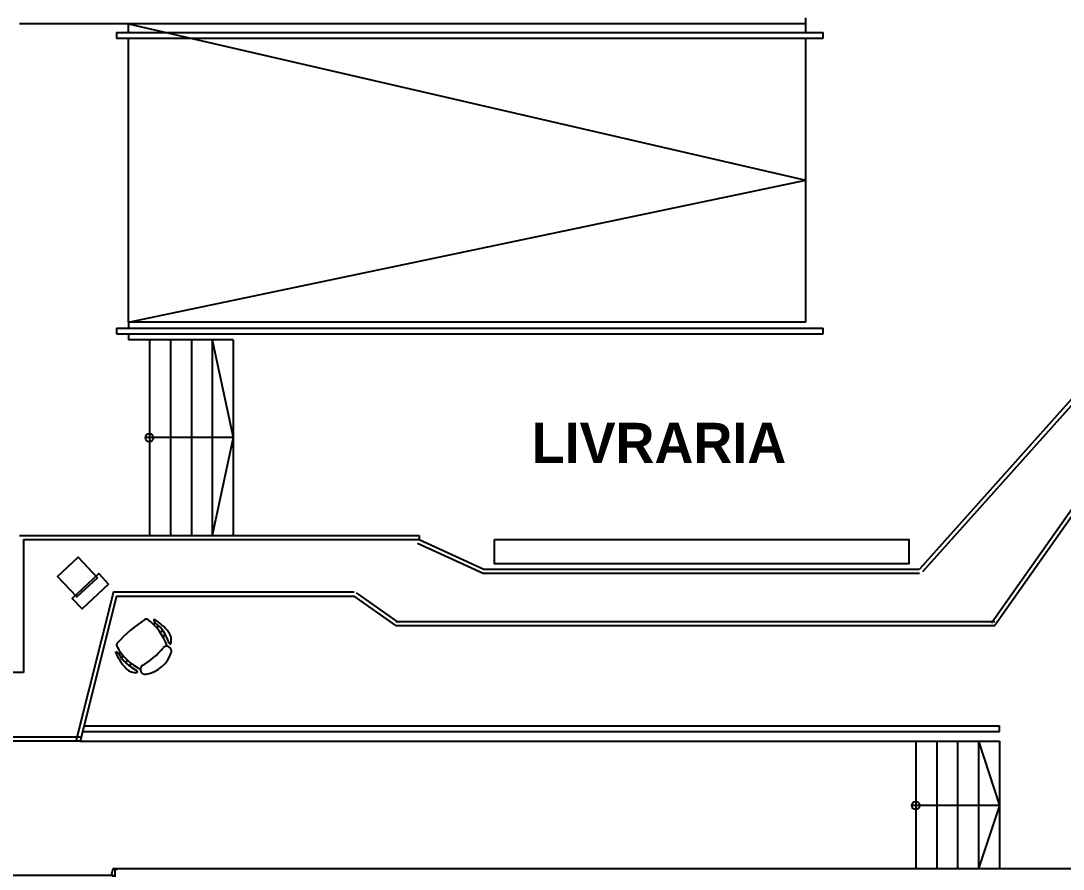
# Model space of a CAD drawing. Extents: x 2217 to 2324, y 363 to 419.
# Drawn here: x 2266.94 to 2279.86, y 377.06 to 387.59 of the extents above; entities that cross this region are included whole.
import ezdxf

# ---------------------------------------------------------------- set-up
doc = ezdxf.new("R2010")
doc.units = 0
doc.header["$LTSCALE"] = 12
doc.header["$MEASUREMENT"] = 0
for name, color, linetype in [('CARPINTERIA', 2, 'CONTINUOUS'), ('MUEBLES', 2, 'CONTINUOUS'), ('MURO-INT', 4, 'CONTINUOUS'), ('NOMBRES3', 3, 'CONTINUOUS'), ('PATIO', 4, 'CONTINUOUS'), ('PUERTAS', 2, 'CONTINUOUS'), ('SOLADO', 8, 'CONTINUOUS')]:
    doc.layers.add(name, color=color, linetype=linetype)
doc.styles.add('NOMBRES3', font='cityb___.ttf')

# ---------------------------------------------------------------- blocks, each defined once
blk = doc.blocks.new('SILLA1')
at = {"layer": 'MUEBLES', "color": 1, "linetype": 'Continuous'}
for p, q in [((-0.296, -0.129), (-0.268, -0.133)), ((0.296, -0.129), (0.268, -0.133)), ((-0.306, -0.256), (-0.266, -0.266)), ((-0.304, -0.185), (-0.27, -0.191)), ((0.305, -0.257), (0.266, -0.266)), ((0.304, -0.185), (0.27, -0.191)), ((-0.298, -0.317), (-0.256, -0.327)), ((0.298, -0.317), (0.255, -0.328))]:
    blk.add_line(p, q, dxfattribs=at)
for centre, radius, start, end in [((-0.001, -1.77), 1.77, 82.7101, 97.2551), ((0.387, -0.305), 0.735, 162.634, 181.4864), ((-0.337, -0.122), 0.0422, 350.0508, 58.0661), ((0.169, -0.229), 0.475, 167.8541, 204.3433), ((0.394, -0.189), 0.665, 167.0312, 202.9145), ((-0.221, -0.047), 0.0333, 95.7412, 167.5521), ((-0.395, -0.189), 0.665, 337.0507, 12.934), ((0.221, -0.047), 0.0333, 12.4131, 84.224), ((-0.169, -0.229), 0.475, 335.6219, 12.1111), ((0.337, -0.122), 0.0422, 121.8991, 189.9144), ((-0.387, -0.305), 0.735, 358.4788, 17.3312), ((-0.181, -0.313), 0.167, 183.7268, 236.1993), ((0.181, -0.314), 0.167, 303.7659, 356.2384), ((-0.283, -0.434), 0.0209, 294.8472, 24.6135), ((-0.173, -0.489), 0.0617, 87.2905, 238.4128), ((0, 0.394), 0.839, 258.3017, 281.6635), ((0.173, -0.489), 0.0617, 301.5524, 92.6746), ((0.283, -0.434), 0.0209, 155.3517, 245.118), ((0, -0.191), 0.406, 239.6849, 300.2803)]:
    blk.add_arc(centre, radius, start, end, dxfattribs=at)
blk = doc.blocks.new('P1AULAS')
at = {"layer": 'PUERTAS'}
blk.add_line((1.48, 0.02), (0.02, 0.02), dxfattribs=at)
for points in [[(0.025, 0.73), (0.075, 0.73), (0.075, 0.075), (0.025, 0.075)], [(1.475, 0.73), (1.425, 0.73), (1.425, 0.075), (1.475, 0.075)], [(-0.02, -0.05), (0, -0.05), (0, 0.05), (-0.02, 0.05), (-0.02, 0.07), (0.02, 0.07), (0.02, 0.02), (0.04, 0.02), (0.02, -0.07), (-0.02, -0.07)], [(1.52, -0.05), (1.5, -0.05), (1.5, 0.05), (1.52, 0.05), (1.52, 0.07), (1.48, 0.07), (1.48, 0.02), (1.46, 0.02), (1.48, -0.07), (1.52, -0.07)]]:
    blk.add_lwpolyline(points, close=True, dxfattribs=at)
for centre in [(0.02, 0.075), (1.48, 0.075)]:
    blk.add_circle(centre, 0.005, dxfattribs=at)

msp = doc.modelspace()

# ---------------------------------------------------------------- linework, layer by layer
at = {"layer": 'CARPINTERIA'}
for p, q in [((2268.121, 387.443), (2276.888, 387.443)), ((2268.121, 387.443), (2268.121, 387.373)), ((2276.888, 387.373), (2276.888, 387.443)), ((2268.121, 387.373), (2276.888, 387.373)), ((2268.121, 383.772), (2276.888, 383.772)), ((2268.121, 383.772), (2268.121, 383.702)), ((2268.121, 383.702), (2276.888, 383.702)), ((2276.888, 383.702), (2276.888, 383.772)), ((2267.702, 378.769), (2279.075, 378.769)), ((2267.719, 378.839), (2279.075, 378.839)), ((2279.075, 378.769), (2279.075, 378.839))]:
    msp.add_line(p, q, dxfattribs=at)
at = {"layer": 'MUEBLES'}
for p, q in [((2281.578, 384.695), (2278.082, 380.784)), ((2281.743, 383.96), (2279.016, 380.084)), ((2266.921, 381.199), (2271.875, 381.199)), ((2266.971, 381.149), (2266.971, 379.499)), ((2266.971, 381.149), (2271.875, 381.149)), ((2271.875, 381.199), (2271.875, 381.149)), ((2271.875, 381.149), (2272.68, 380.784)), ((2272.68, 380.784), (2278.082, 380.784)), ((2268.124, 380.449), (2267.671, 378.649)), ((2268.124, 380.449), (2271.071, 380.449)), ((2271.588, 380.084), (2271.071, 380.449)), ((2271.588, 380.084), (2279.016, 380.084)), ((2266.971, 379.499), (2254.771, 379.499)), ((2267.671, 378.649), (2265.871, 378.649))]:
    msp.add_line(p, q, dxfattribs=at)
at = {"layer": 'MUEBLES', "color": 8}
for p, q in [((2281.615, 384.662), (2278.119, 380.75)), ((2281.719, 384.013), (2278.975, 380.112)), ((2271.855, 381.104), (2272.669, 380.734)), ((2272.669, 380.734), (2278.082, 380.734)), ((2268.085, 380.499), (2267.623, 378.661)), ((2268.085, 380.499), (2271.071, 380.499)), ((2271.616, 380.124), (2271.1, 380.49)), ((2271.588, 380.134), (2279.016, 380.134)), ((2267.671, 378.699), (2265.871, 378.699))]:
    msp.add_line(p, q, dxfattribs=at)
at = {"layer": 'MUEBLES'}
for points in [[(2272.811, 381.149), (2277.951, 381.149), (2277.951, 380.849), (2272.811, 380.849)], [(2267.886, 380.676), (2267.631, 380.437), (2267.392, 380.693), (2267.647, 380.932)], [(2268.025, 380.596), (2267.697, 380.288), (2267.574, 380.42), (2267.902, 380.727)]]:
    msp.add_lwpolyline(points, close=True, dxfattribs=at)
at = {"layer": 'MURO-INT', "color": 8}
for p, q in [((2268.101, 377.069), (2276.671, 377.069)), ((2276.671, 377.069), (2282.098, 377.069))]:
    msp.add_line(p, q, dxfattribs=at)
at = {"layer": 'PATIO'}
for p, q in [((2276.671, 387.443), (2276.671, 387.624)), ((2276.671, 387.549), (2266.921, 387.549)), ((2268.271, 387.443), (2268.271, 387.549)), ((2268.271, 383.849), (2268.271, 387.373)), ((2276.671, 383.849), (2276.671, 387.373)), ((2276.671, 383.849), (2268.271, 383.849)), ((2268.271, 383.849), (2268.271, 383.772)), ((2268.271, 383.702), (2268.271, 383.628)), ((2269.571, 383.628), (2268.271, 383.628)), ((2268.531, 383.628), (2268.531, 381.199)), ((2268.791, 383.628), (2268.791, 381.199)), ((2269.051, 383.628), (2269.051, 381.199)), ((2269.311, 383.628), (2269.311, 381.199)), ((2269.571, 383.628), (2269.571, 381.199)), ((2267.671, 378.649), (2279.075, 378.649)), ((2278.035, 378.649), (2278.035, 377.069)), ((2278.295, 378.649), (2278.295, 377.069)), ((2278.555, 378.649), (2278.555, 377.069)), ((2278.815, 378.649), (2278.815, 377.069)), ((2279.075, 378.649), (2279.075, 377.069))]:
    msp.add_line(p, q, dxfattribs=at)
at = {"layer": 'PATIO', "color": 8}
for p, q in [((2269.311, 383.628), (2269.571, 382.414)), ((2269.571, 382.414), (2268.481, 382.414)), ((2269.571, 382.414), (2269.311, 381.199)), ((2278.815, 378.649), (2279.075, 377.849)), ((2279.075, 377.849), (2277.985, 377.849)), ((2279.075, 377.849), (2278.815, 377.069))]:
    msp.add_line(p, q, dxfattribs=at)
for centre in [(2268.531, 382.414), (2278.035, 377.849)]:
    msp.add_circle(centre, 0.05, dxfattribs=at)
at = {"layer": 'SOLADO'}
for p, q in [((2276.671, 387.549), (2268.271, 387.549)), ((2268.271, 387.549), (2276.671, 385.611)), ((2268.271, 383.849), (2276.671, 385.611))]:
    msp.add_line(p, q, dxfattribs=at)

# ---------------------------------------------------------------- block references
at = {"layer": 'MUEBLES', "rotation": 40.58128285748752}
msp.add_blockref('SILLA1', (2268.294, 380.022), dxfattribs=at)
at = {"layer": 'PUERTAS', "xscale": -1, "rotation": 180}
msp.add_blockref('P1AULAS', (2266.601, 376.999), dxfattribs=at)

# ---------------------------------------------------------------- texts
at = {"layer": 'NOMBRES3', "style": 'NOMBRES3'}
msp.add_text('LIVRARIA', height=0.5, dxfattribs=at).set_placement((2273.272, 382.098))

doc.saveas('drawing.dxf')
